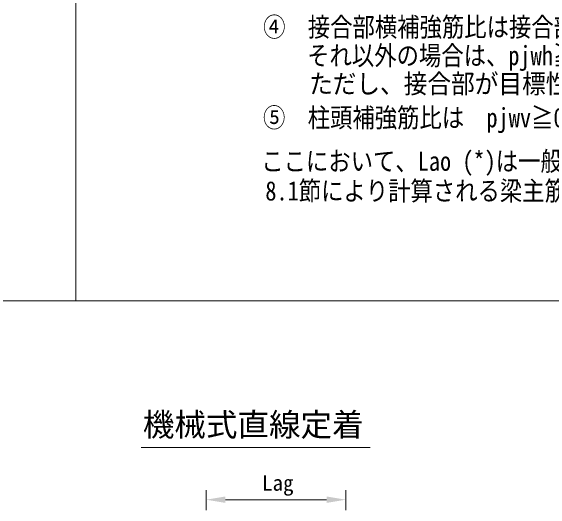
# Model space of a CAD drawing. Units: millimetres, scale not verified. Extents: x -25255 to 25671, y -15462 to 18552.
# Drawn here: x -16108 to -10969, y -2916 to 1834 of the extents above; entities that cross this region are included whole.
import ezdxf
from ezdxf.enums import TextEntityAlignment as Align

# ---------------------------------------------------------------- set-up
doc = ezdxf.new("R2010")
doc.units = ezdxf.units.MM
doc.header["$LTSCALE"] = 100
doc.linetypes.add('DASHED2', pattern=[3, 2, -1])
doc.layers.add('C-1_文字', color=7, linetype='DASHED2')
doc.layers.add('C-2_メモ', color=7, linetype='Continuous', lineweight=18)
doc.layers.add('C-7', color=7, linetype='Continuous', lineweight=18)
doc.styles.add('ＭＳ ゴシック', font='')
doc.styles.get('ＭＳ ゴシック').set_extended_font_data('MS Gothic')

msp = doc.modelspace()

# ---------------------------------------------------------------- linework, layer by layer
at = {"layer": 'C-7', "color": 5}
msp.add_line((-25254.9, -926), (-3310.3, -926), dxfattribs=at)
at = {"layer": 'C-7', "color": 3}
msp.add_line((-14869.2, -2318.8), (-12688.9, -2318.8), dxfattribs=at)
at = {"layer": 'C-7'}
for p, q in [((-14250.6, -2916), (-14250.6, -2724.2)), ((-12920.8, -2916), (-12920.8, -2724.2)), ((-13104.6, -2816.2), (-14066.7, -2816.2))]:
    msp.add_line(p, q, dxfattribs=at)
at = {"layer": 'C-7', "color": 5}
msp.add_lwpolyline([(-15487.6, 10315.6), (-15487.6, 9395.3), (-15487.6, -926)], dxfattribs=at)
at = {"layer": 'C-7'}
for points in [[(-14066.7, -2785.5), (-14066.7, -2846.8), (-14250.6, -2816.2)], [(-13104.6, -2785.5), (-13104.6, -2846.8), (-12920.8, -2816.2)]]:
    msp.add_solid(points, dxfattribs=at)

# ---------------------------------------------------------------- texts
at = {"layer": 'C-1_文字', "style": 'ＭＳ ゴシック'}
for s, width, p in [('④\u3000接合部横補強筋比は接合部被覆率50%以上の両側直交梁付きの場合\u3000pjwh≧0.2%', 0.85, (-13708.1, 1533.5)), ('それ以外の場合は、pjwh≧0.3％とする。', 0.85, (-13289.1, 1261.9)), ('ただし、接合部が目標性能を有するように定める。', 0.9, (-13270.9, 993.9)), ('⑤\u3000柱頭補強筋比は\u3000pjwv≧0.25%とする。', 0.85, (-13709.2, 671.3)), ('ここにおいて、Lao (*)は一般社団法人建築構造技術支援機構評価11-03R6設計指針', 0.85, (-13725.6, 257.1)), ('8.1節により計算される梁主筋必要定着長さである。', 0.85, (-13687.2, -25.2))]:
    msp.add_text(s, height=183.3, dxfattribs=dict(at, width=width)).set_placement(p, align=Align.BOTTOM_LEFT)
msp.add_text('機械式直線定着', height=219.9, dxfattribs=at).set_placement((-14852, -2278.6), align=Align.BOTTOM_LEFT)
at = {"layer": 'C-2_メモ', "style": 'ＭＳ ゴシック'}
msp.add_text('Lag', height=146.6, dxfattribs=at).set_placement((-13718.2, -2774.3), align=Align.BOTTOM_LEFT)

doc.saveas('drawing.dxf')
